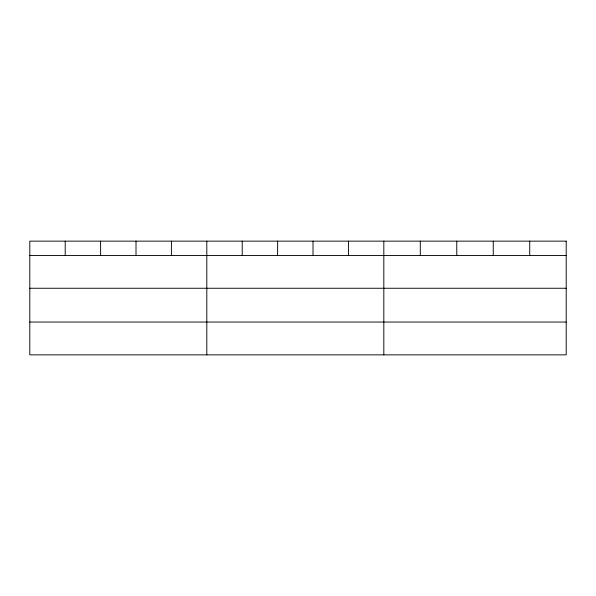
<?xml version="1.0" encoding="UTF-8"?>
<svg xmlns="http://www.w3.org/2000/svg" width="596" height="596" viewBox="0 0 596 596"><rect width="100%" height="100%" fill="white"/><g stroke="black" fill="none" stroke-linecap="round" stroke-linejoin="round"><path stroke-width="0.89" d="M29.8 255.446L566.2 255.446M29.8 288.255L566.2 288.255M29.8 322.049L566.2 322.049M529.725 241.142L529.725 255.446M493.25 241.142L493.25 255.446M456.774 241.142L456.774 255.446M420.299 241.142L420.299 255.446M383.824 241.142L383.824 354.858M348.422 241.142L348.422 255.446M313.019 241.142L313.019 255.446M277.617 241.142L277.617 255.446M242.214 241.142L242.214 255.446M206.812 241.142L206.812 354.858M171.41 241.142L171.41 255.446M136.007 241.142L136.007 255.446M100.605 241.142L100.605 255.446M65.202 241.142L65.202 255.446M566.2 241.142L29.8 241.142L29.8 354.858L566.2 354.858L566.2 241.142"/></g></svg>
